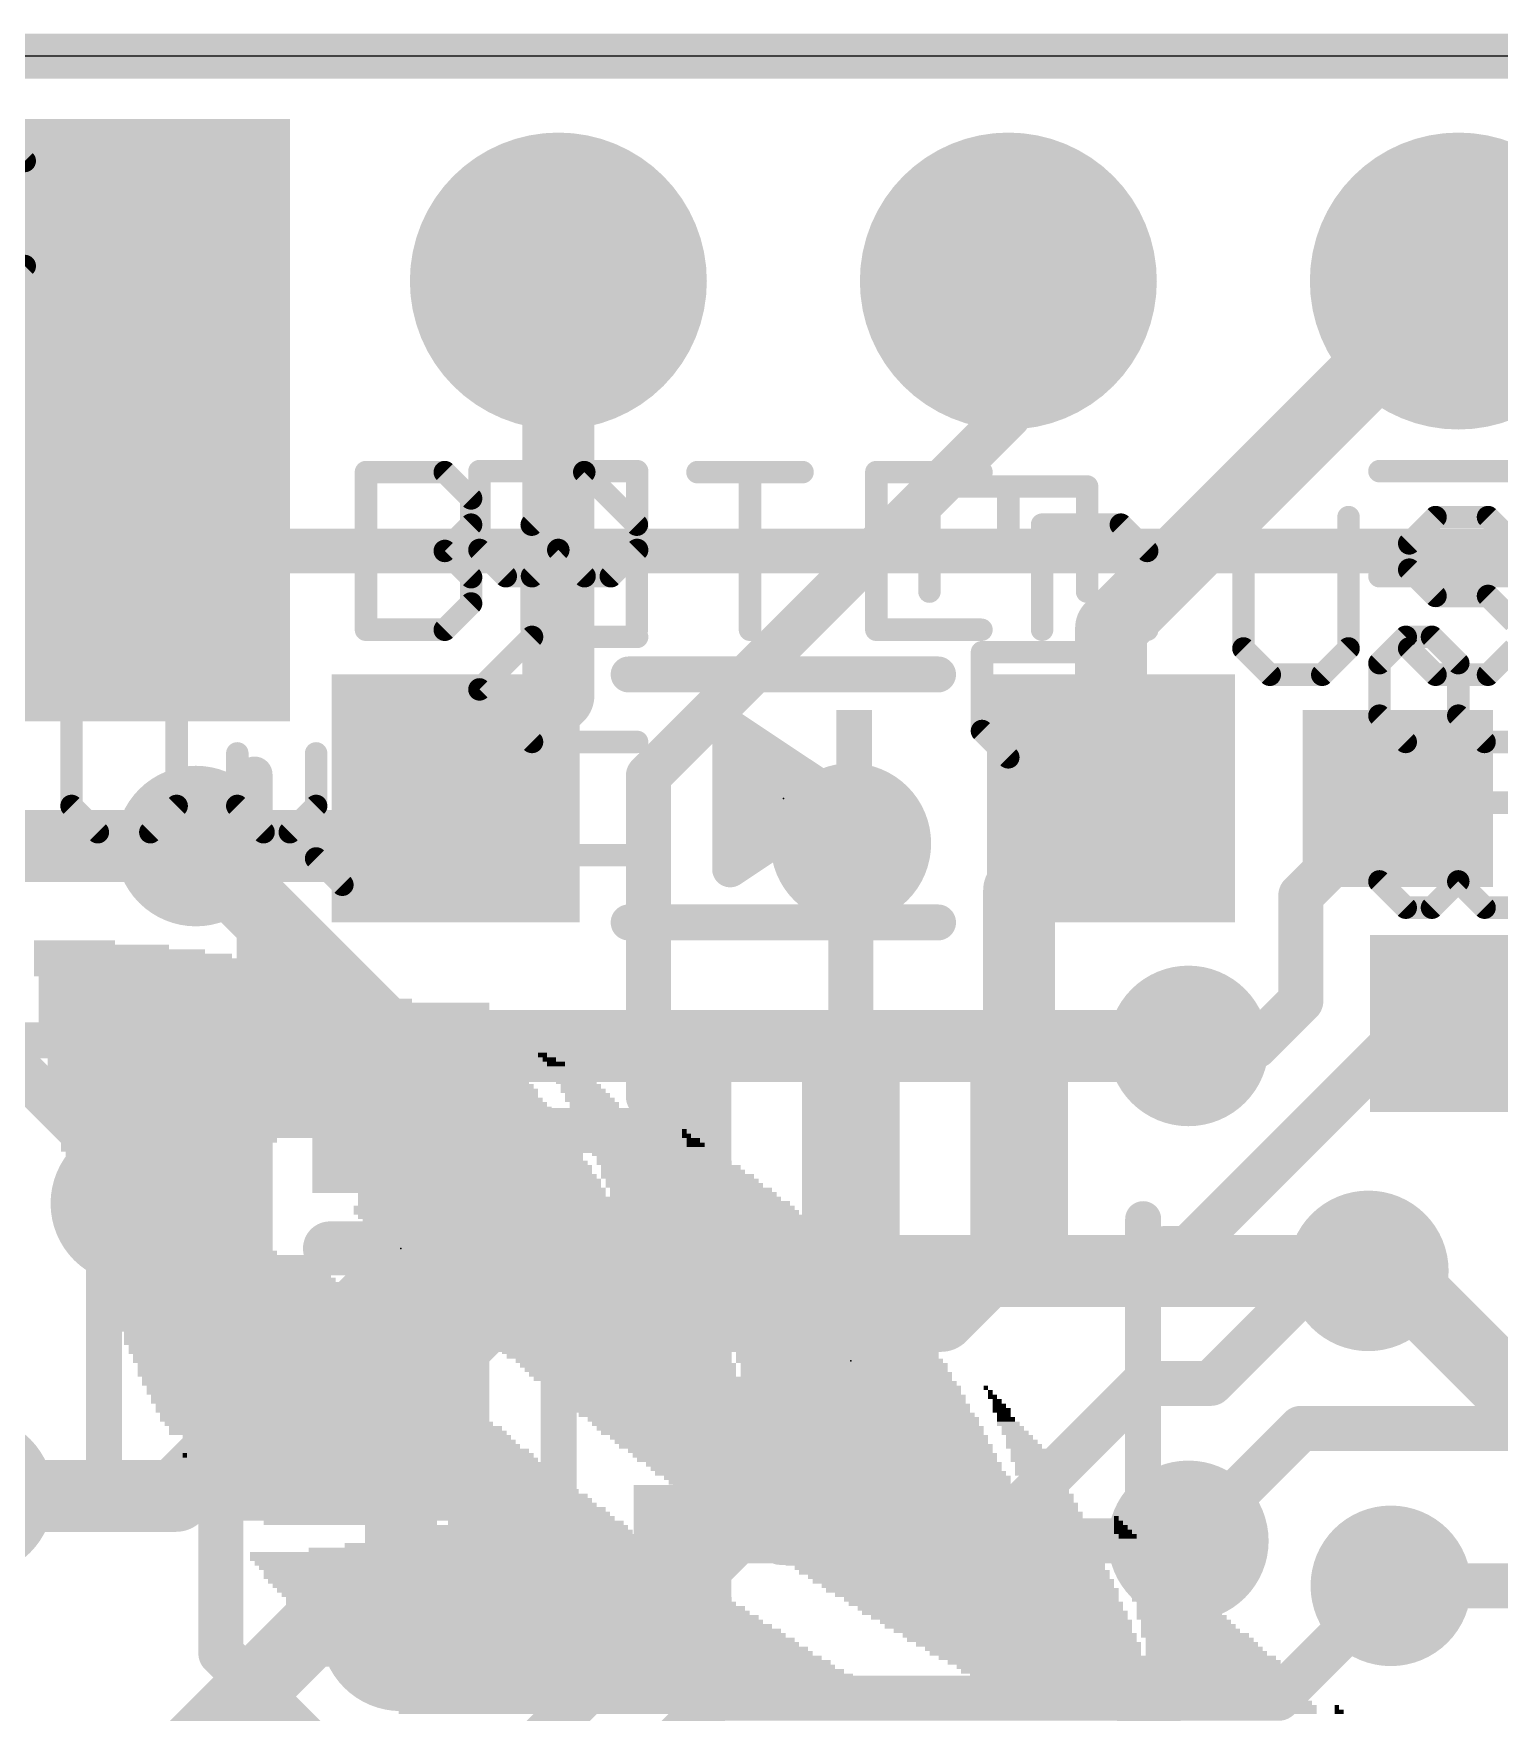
# Model space of a CAD drawing. Extents: x -0.1 to 50.8, y -0.1 to 23.
# Drawn here: x 13.55 to 21.82, y 13.51 to 22.99 of the extents above; entities that cross this region are included whole.
import ezdxf

# ---------------------------------------------------------------- set-up
doc = ezdxf.new("R2010")
doc.units = 0
for name, color, linetype in [('1', 12, 'CONTINUOUS'), ('16', 132, 'CONTINUOUS'), ('17', 110, 'CONTINUOUS'), ('18', 110, 'CONTINUOUS'), ('20', 53, 'CONTINUOUS'), ('21', 40, 'CONTINUOUS'), ('22', 6, 'CONTINUOUS'), ('23', 40, 'CONTINUOUS')]:
    doc.layers.add(name, color=color, linetype=linetype)

# ---------------------------------------------------------------- blocks, each defined once
blk = doc.blocks.new('RECT')
blk.add_solid([(-0.5, -0.5), (0.5, -0.5), (-0.5, 0.5), (0.5, 0.5)])
blk = doc.blocks.new('ROUNDP')
at = {"const_width": 0.5}
blk.add_lwpolyline([(0, -0.25, 1), (0, 0.25, 1), (0, -0.25)], format="xyb", dxfattribs=at)
blk = doc.blocks.new('ROUNDV')
at = {"const_width": 0.5}
blk.add_lwpolyline([(0, -0.25, 1), (0, 0.25, 1), (0, -0.25)], format="xyb", dxfattribs=at)

msp = doc.modelspace()

# ---------------------------------------------------------------- linework, layer by layer
at = {"layer": '1'}
for points, const_width in [([(37.084, 22.86), (0, 22.86)], 0.254), ([(16.51, 21.59), (16.51, 19.249)], 0.4064), ([(19.05, 20.828), (19.05, 21.59)], 0.254), ([(19.63, 19.63), (21.59, 21.59)], 0.4064), ([(17.018, 18.796), (19.05, 20.828)], 0.254), ([(19.63, 18.669), (19.63, 19.63)], 0.4064), ([(16.51, 19.249), (15.93, 18.669)], 0.4064), ([(15.93, 18.669), (15.6612, 18.4002)], 0.4064), ([(17.018, 16.9871), (17.018, 18.796)], 0.254), ([(19.63, 18.669), (19.111, 18.15)], 0.4064), ([(20.701, 18.122), (21.248, 18.669)], 0.254), ([(11.9232, 18.4002), (14.4642, 18.4002)], 0.4064), ([(15.6612, 18.4002), (14.4642, 18.4002)], 0.4064), ([(19.111, 18.15), (19.111, 16.7941)], 0.4064), ([(20.701, 17.526), (20.701, 18.122)], 0.254), ([(18.161, 16.7941), (18.161, 18.034)], 0.254), ([(20.701, 17.526), (20.447, 17.272)], 0.254), ([(21.336, 17.399), (20.066, 16.129)], 0.254), ([(21.629, 17.399), (21.336, 17.399)], 0.254), ([(20.447, 17.272), (20.066, 17.272)], 0.254), ([(15.621, 16.979), (15.8059, 16.7941)], 0.254), ([(17.211, 16.7941), (17.018, 16.9871)], 0.254), ([(19.111, 16.19), (19.111, 16.7941)], 0.4064), ([(15.8059, 16.7941), (17.211, 16.7941)], 0.254), ([(14.605, 15.875), (14.097, 16.383)], 0.254), ([(18.669, 15.748), (19.111, 16.19)], 0.4064), ([(20.066, 16.129), (19.939, 16.129)], 0.254), ([(20.193, 15.367), (20.828, 16.002)], 0.254), ([(20.828, 16.002), (21.082, 16.002)], 0.254), ([(14.605, 13.843), (14.605, 15.875)], 0.254), ([(15.621, 15.279), (16.09, 15.748)], 0.4064), ([(16.09, 15.748), (18.669, 15.748)], 0.4064), ([(15.621, 15.279), (15.621, 13.97)], 0.4064), ([(19.111, 14.666), (19.812, 15.367)], 0.254), ([(19.812, 15.367), (20.193, 15.367)], 0.254), ([(20.066, 14.478), (20.701, 15.113)], 0.254), ([(20.701, 15.113), (21.971, 15.113)], 0.254), ([(19.111, 14.1939), (19.111, 14.666)], 0.254), ([(20.1779, 13.127), (19.111, 14.1939)], 0.254), ([(21.209, 14.224), (22.098, 14.224)], 0.254), ([(15.24, 13.208), (14.605, 13.843)], 0.254)]:
    msp.add_lwpolyline(points, dxfattribs=dict(at, const_width=const_width))
for points, const_width in [([(16.6116, 21.59, 1), (16.4084, 21.59)], 0.2032), ([(19.1135, 21.59, 1), (18.9865, 21.59)], 0.127), ([(21.6618, 21.5182, 1), (21.5182, 21.6618)], 0.2032), ([(19.0949, 20.7831, 1), (19.0051, 20.8729)], 0.127), ([(18.9865, 20.828, 1), (19.1135, 20.828)], 0.127), ([(19.7316, 19.63, 1), (19.5284, 19.63)], 0.2032), ([(19.5582, 19.7018, 1), (19.7018, 19.5582)], 0.2032), ([(16.5818, 19.1772, 1), (16.4382, 19.3208)], 0.2032), ([(16.4084, 19.249, 1), (16.6116, 19.249)], 0.2032), ([(16.0018, 18.5972, 1), (15.8582, 18.7408)], 0.2032), ([(17.0815, 18.796, 1), (16.9545, 18.796)], 0.127), ([(16.9731, 18.8409, 1), (17.0629, 18.7511)], 0.127), ([(19.7018, 18.5972, 1), (19.5582, 18.7408)], 0.2032), ([(15.8582, 18.7408, 1), (16.0018, 18.5972)], 0.2032), ([(19.5284, 18.669, 1), (19.7316, 18.669)], 0.2032), ([(21.2929, 18.6241, 1), (21.2031, 18.7139)], 0.127), ([(14.4642, 18.5018, 1), (14.4642, 18.2986)], 0.2032), ([(14.4642, 18.2986, 1), (14.4642, 18.5018)], 0.2032), ([(15.6612, 18.2986, 1), (15.6612, 18.5018)], 0.2032), ([(15.5894, 18.4721, 1), (15.7331, 18.3284)], 0.2032), ([(19.2126, 18.15, 1), (19.0094, 18.15)], 0.2032), ([(19.0392, 18.2218, 1), (19.1828, 18.0782)], 0.2032), ([(20.7645, 18.122, 1), (20.6375, 18.122)], 0.127), ([(20.6561, 18.1669, 1), (20.7459, 18.0771)], 0.127), ([(18.2245, 18.034, 1), (18.0975, 18.034)], 0.127), ([(20.7459, 17.4811, 1), (20.6561, 17.5709)], 0.127), ([(20.6375, 17.526, 1), (20.7645, 17.526)], 0.127), ([(21.336, 17.4625, 1), (21.336, 17.3355)], 0.127), ([(21.3809, 17.3541, 1), (21.2911, 17.4439)], 0.127), ([(21.629, 17.3355, 1), (21.629, 17.4625)], 0.127), ([(20.066, 17.3355, 1), (20.066, 17.2085)], 0.127), ([(20.4021, 17.3169, 1), (20.4919, 17.2271)], 0.127), ([(20.447, 17.2085, 1), (20.447, 17.3355)], 0.127), ([(15.6659, 17.0239, 1), (15.5761, 16.9341)], 0.127), ([(17.0629, 17.032, 1), (16.9731, 16.9422)], 0.127), ([(16.9545, 16.9871, 1), (17.0815, 16.9871)], 0.127), ([(19.2126, 16.7941, 1), (19.0094, 16.7941)], 0.2032), ([(15.8059, 16.8576, 1), (15.8059, 16.7306)], 0.127), ([(15.761, 16.7492, 1), (15.8508, 16.839)], 0.127), ([(17.1661, 16.7492, 1), (17.2559, 16.839)], 0.127), ([(17.211, 16.7306, 1), (17.211, 16.8576)], 0.127), ([(19.0094, 16.7941, 1), (19.2126, 16.7941)], 0.2032), ([(18.0975, 16.7941, 1), (18.2245, 16.7941)], 0.127), ([(14.1419, 16.4279, 1), (14.0521, 16.3381)], 0.127), ([(19.1828, 16.1182, 1), (19.0392, 16.2618)], 0.2032), ([(19.0094, 16.19, 1), (19.2126, 16.19)], 0.2032), ([(19.939, 16.1925, 1), (19.939, 16.0655)], 0.127), ([(20.0211, 16.1739, 1), (20.1109, 16.0841)], 0.127), ([(20.066, 16.0655, 1), (20.066, 16.1925)], 0.127), ([(20.828, 16.0655, 1), (20.828, 15.9385)], 0.127), ([(20.8729, 15.9571, 1), (20.7831, 16.0469)], 0.127), ([(21.082, 15.9385, 1), (21.082, 16.0655)], 0.127), ([(14.6685, 15.875, 1), (14.5415, 15.875)], 0.127), ([(14.5601, 15.8301, 1), (14.6499, 15.9199)], 0.127), ([(16.09, 15.8496, 1), (16.09, 15.6464)], 0.2032), ([(16.1618, 15.6762, 1), (16.0182, 15.8198)], 0.2032), ([(18.669, 15.6464, 1), (18.669, 15.8496)], 0.2032), ([(18.5972, 15.8198, 1), (18.7408, 15.6762)], 0.2032), ([(15.7226, 15.279, 1), (15.5194, 15.279)], 0.2032), ([(15.5492, 15.3508, 1), (15.6928, 15.2072)], 0.2032), ([(19.812, 15.4305, 1), (19.812, 15.3035)], 0.127), ([(19.8569, 15.3221, 1), (19.7671, 15.4119)], 0.127), ([(20.1481, 15.4119, 1), (20.2379, 15.3221)], 0.127), ([(20.193, 15.3035, 1), (20.193, 15.4305)], 0.127), ([(20.701, 15.1765, 1), (20.701, 15.0495)], 0.127), ([(20.7459, 15.0681, 1), (20.6561, 15.1579)], 0.127), ([(19.1745, 14.666, 1), (19.0475, 14.666)], 0.127), ([(19.0661, 14.7109, 1), (19.1559, 14.6211)], 0.127), ([(20.0211, 14.5229, 1), (20.1109, 14.4331)], 0.127), ([(19.1559, 14.2388, 1), (19.0661, 14.149)], 0.127), ([(21.209, 14.2875, 1), (21.209, 14.1605)], 0.127), ([(19.0475, 14.1939, 1), (19.1745, 14.1939)], 0.127), ([(15.5194, 13.97, 1), (15.7226, 13.97)], 0.2032), ([(14.6499, 13.8879, 1), (14.5601, 13.7981)], 0.127), ([(14.5415, 13.843, 1), (14.6685, 13.843)], 0.127)]:
    msp.add_lwpolyline(points, format="xyb", dxfattribs=dict(at, const_width=const_width))
at = {"layer": '16'}
for points, const_width in [([(0, 22.86), (37.084, 22.86)], 0.254), ([(9.652, 20.066), (22.098, 20.066)], 0.254), ([(15.5924, 17.272), (14.4642, 18.4002)], 0.4064), ([(13.081, 17.526), (14.097, 16.51)], 0.254), ([(20.066, 17.272), (15.5924, 17.272)], 0.4064), ([(14.097, 16.51), (14.097, 16.383)], 0.254), ([(14.351, 14.732), (15.621, 16.002)], 0.4064), ([(15.621, 16.002), (21.082, 16.002)], 0.4064), ([(21.209, 16.002), (21.082, 16.002)], 0.254), ([(21.209, 16.002), (22.479, 14.732)], 0.4064), ([(14.351, 14.732), (13.208, 14.732)], 0.4064), ([(12.573, 9.525), (17.526, 14.478)], 0.254), ([(17.526, 14.478), (20.066, 14.478)], 0.254), ([(20.574, 13.589), (21.209, 14.224)], 0.254), ([(13.843, 12.7), (15.113, 13.97)], 0.4064), ([(15.113, 13.97), (15.621, 13.97)], 0.4064), ([(12.7, 8.89), (17.399, 13.589)], 0.254), ([(17.399, 13.589), (20.574, 13.589)], 0.254)]:
    msp.add_lwpolyline(points, dxfattribs=dict(at, const_width=const_width))
for points, const_width in [([(14.5361, 18.4721, 1), (14.3924, 18.3284)], 0.2032), ([(15.5924, 17.3736, 1), (15.5924, 17.1704)], 0.2032), ([(15.5206, 17.2002, 1), (15.6643, 17.3438)], 0.2032), ([(20.066, 17.1704, 1), (20.066, 17.3736)], 0.2032), ([(14.1605, 16.51, 1), (14.0335, 16.51)], 0.127), ([(14.0521, 16.4651, 1), (14.1419, 16.5549)], 0.127), ([(14.0335, 16.383, 1), (14.1605, 16.383)], 0.127), ([(15.621, 16.1036, 1), (15.621, 15.9004)], 0.2032), ([(15.6928, 15.9302, 1), (15.5492, 16.0738)], 0.2032), ([(21.082, 16.0655, 1), (21.082, 15.9385)], 0.127), ([(21.082, 15.9004, 1), (21.082, 16.1036)], 0.2032), ([(21.2808, 16.0738, 1), (21.1372, 15.9302)], 0.2032), ([(21.209, 15.9385, 1), (21.209, 16.0655)], 0.127), ([(14.2792, 14.8038, 1), (14.4228, 14.6602)], 0.2032), ([(14.351, 14.6304, 1), (14.351, 14.8336)], 0.2032), ([(17.526, 14.5415, 1), (17.526, 14.4145)], 0.127), ([(17.5709, 14.4331, 1), (17.4811, 14.5229)], 0.127), ([(20.066, 14.4145, 1), (20.066, 14.5415)], 0.127), ([(21.2539, 14.1791, 1), (21.1641, 14.2689)], 0.127), ([(15.113, 14.0716, 1), (15.113, 13.8684)], 0.2032), ([(15.1848, 13.8982, 1), (15.0412, 14.0418)], 0.2032), ([(15.621, 13.8684, 1), (15.621, 14.0716)], 0.2032), ([(17.399, 13.6525, 1), (17.399, 13.5255)], 0.127), ([(17.4439, 13.5441, 1), (17.3541, 13.6339)], 0.127), ([(20.5291, 13.6339, 1), (20.6189, 13.5441)], 0.127), ([(20.574, 13.5255, 1), (20.574, 13.6525)], 0.127)]:
    msp.add_lwpolyline(points, format="xyb", dxfattribs=dict(at, const_width=const_width))
at = {"layer": '20'}
msp.add_line((48.26, 22.86), (2.54, 22.86), dxfattribs=at)
at = {"layer": '21'}
for points, const_width in [([(15.4242, 19.6215), (15.4242, 20.5113)], 0.127), ([(15.4242, 20.5113), (15.8691, 20.5113)], 0.127), ([(15.8691, 20.5113), (16.0174, 20.363)], 0.127), ([(16.3597, 20.2147), (16.6563, 20.5113)], 0.127), ([(16.6563, 20.5113), (16.9529, 20.2147)], 0.127), ([(17.2953, 20.5113), (17.8884, 20.5113)], 0.127), ([(17.5918, 19.6215), (17.5918, 20.5113)], 0.127), ([(18.8982, 20.5113), (18.305, 20.5113)], 0.127), ([(18.305, 20.5113), (18.305, 19.6215)], 0.127), ([(16.0174, 20.363), (16.0174, 20.2147)], 0.127), ([(20.3772, 20.2573), (20.3772, 19.5158)], 0.127), ([(20.9704, 19.5158), (20.9704, 20.2573)], 0.127), ([(21.461, 20.2573), (21.3127, 20.109)], 0.127), ([(21.7576, 20.2573), (21.461, 20.2573)], 0.127), ([(21.9059, 20.109), (21.7576, 20.2573)], 0.127), ([(16.0174, 20.2147), (15.8691, 20.0664)], 0.127), ([(16.3597, 19.6215), (16.3597, 20.2147)], 0.127), ([(16.9529, 20.2147), (16.9529, 19.6215)], 0.127), ([(19.2405, 19.6215), (19.2405, 20.2147)], 0.127), ([(19.2405, 20.2147), (19.6854, 20.2147)], 0.127), ([(19.6854, 20.2147), (19.8337, 20.0664)], 0.127), ([(15.4242, 20.0664), (15.8691, 20.0664)], 0.127), ([(15.8691, 20.0664), (16.0174, 19.9181)], 0.127), ([(16.3597, 20.0664), (16.9529, 20.0664)], 0.127), ([(18.305, 20.0664), (18.6016, 20.0664)], 0.127), ([(19.8337, 20.0664), (19.8337, 19.6215)], 0.127), ([(21.3127, 20.109), (21.3127, 19.9607)], 0.127), ([(21.3127, 19.9607), (21.461, 19.8124)], 0.127), ([(16.0174, 19.9181), (16.0174, 19.7698)], 0.127), ([(16.0174, 19.7698), (15.8691, 19.6215)], 0.127), ([(21.461, 19.8124), (21.7576, 19.8124)], 0.127), ([(21.7576, 19.8124), (21.9059, 19.6641)], 0.127), ([(15.8691, 19.6215), (15.4242, 19.6215)], 0.127), ([(18.305, 19.6215), (18.8982, 19.6215)], 0.127), ([(20.3772, 19.5158), (20.5255, 19.3675)], 0.127), ([(20.8221, 19.3675), (20.9704, 19.5158)], 0.127), ([(21.461, 19.3675), (21.3127, 19.5158)], 0.127), ([(21.9059, 19.5158), (21.7576, 19.3675)], 0.127), ([(16.907, 19.369), (18.653, 19.369)], 0.2032), ([(20.5255, 19.3675), (20.8221, 19.3675)], 0.127), ([(21.7576, 19.3675), (21.461, 19.3675)], 0.127), ([(17.48, 18.269), (17.48, 19.069)], 0.2032), ([(17.48, 19.069), (18.08, 18.669)], 0.2032), ([(17.58, 18.469), (17.58, 18.869)], 0.2032), ([(17.58, 18.869), (17.88, 18.669)], 0.2032), ([(14.795, 18.804), (14.795, 14.804)], 0.2032), ([(18.08, 18.669), (17.48, 18.269)], 0.2032), ([(17.58, 18.6944), (17.8419, 18.6944)], 0.2032), ([(17.88, 18.669), (17.58, 18.469)], 0.2032), ([(17.58, 18.4912), (17.6133, 18.4912)], 0.2032), ([(18.653, 17.969), (16.907, 17.969)], 0.2032), ([(13.945, 17.304), (12.545, 17.304)], 0.2032), ([(13.945, 14.804), (13.945, 17.304)], 0.2032), ([(16.511, 14.694), (16.511, 16.294)], 0.2032), ([(19.811, 14.694), (19.811, 16.294)], 0.2032), ([(15.221, 16.129), (16.021, 16.129)], 0.3048), ([(14.795, 14.804), (13.945, 14.804)], 0.2032), ([(18.561, 14.444), (17.761, 14.444)], 0.2032)]:
    msp.add_lwpolyline(points, dxfattribs=dict(at, const_width=const_width))
for points, const_width in [([(15.4242, 20.543, 1), (15.4242, 20.4795)], 0.0635), ([(15.456, 20.5113, 1), (15.3925, 20.5113)], 0.0635), ([(15.8916, 20.5337, 1), (15.8466, 20.4888)], 0.0635), ([(15.8691, 20.4795, 1), (15.8691, 20.543)], 0.0635), ([(16.6788, 20.5337, 1), (16.6339, 20.4888)], 0.0635), ([(16.6788, 20.4888, 1), (16.6339, 20.5337)], 0.0635), ([(17.2953, 20.543, 1), (17.2953, 20.4795)], 0.0635), ([(17.6236, 20.5113, 1), (17.5601, 20.5113)], 0.0635), ([(17.8884, 20.4795, 1), (17.8884, 20.543)], 0.0635), ([(18.3367, 20.5113, 1), (18.2732, 20.5113)], 0.0635), ([(18.305, 20.543, 1), (18.305, 20.4795)], 0.0635), ([(18.8982, 20.4795, 1), (18.8982, 20.543)], 0.0635), ([(16.0491, 20.363, 1), (15.9856, 20.363)], 0.0635), ([(15.9949, 20.3405, 1), (16.0398, 20.3854)], 0.0635), ([(20.409, 20.2573, 1), (20.3455, 20.2573)], 0.0635), ([(21.0021, 20.2573, 1), (20.9386, 20.2573)], 0.0635), ([(21.461, 20.289, 1), (21.461, 20.2255)], 0.0635), ([(21.4835, 20.2348, 1), (21.4386, 20.2797)], 0.0635), ([(21.7801, 20.2797, 1), (21.7352, 20.2348)], 0.0635), ([(21.7576, 20.2255, 1), (21.7576, 20.289)], 0.0635), ([(15.9856, 20.2147, 1), (16.0491, 20.2147)], 0.0635), ([(16.0398, 20.1922, 1), (15.9949, 20.2371)], 0.0635), ([(16.3915, 20.2147, 1), (16.328, 20.2147)], 0.0635), ([(16.3373, 20.2371, 1), (16.3822, 20.1922)], 0.0635), ([(16.9847, 20.2147, 1), (16.9212, 20.2147)], 0.0635), ([(16.9305, 20.1922, 1), (16.9754, 20.2371)], 0.0635), ([(19.2405, 20.2464, 1), (19.2405, 20.1829)], 0.0635), ([(19.2722, 20.2147, 1), (19.2088, 20.2147)], 0.0635), ([(19.7078, 20.2371, 1), (19.6629, 20.1922)], 0.0635), ([(19.6854, 20.1829, 1), (19.6854, 20.2464)], 0.0635), ([(15.4242, 20.0981, 1), (15.4242, 20.0346)], 0.0635), ([(15.8916, 20.0888, 1), (15.8466, 20.0439)], 0.0635), ([(15.8466, 20.0888, 1), (15.8916, 20.0439)], 0.0635), ([(15.8691, 20.0346, 1), (15.8691, 20.0981)], 0.0635), ([(16.3597, 20.0981, 1), (16.3597, 20.0346)], 0.0635), ([(16.9529, 20.0346, 1), (16.9529, 20.0981)], 0.0635), ([(18.305, 20.0981, 1), (18.305, 20.0346)], 0.0635), ([(18.6016, 20.0346, 1), (18.6016, 20.0981)], 0.0635), ([(19.8654, 20.0664, 1), (19.8019, 20.0664)], 0.0635), ([(19.8112, 20.0439, 1), (19.8561, 20.0888)], 0.0635), ([(21.3445, 20.109, 1), (21.281, 20.109)], 0.0635), ([(21.2903, 20.1314, 1), (21.3352, 20.0865)], 0.0635), ([(21.3352, 19.9831, 1), (21.2903, 19.9382)], 0.0635), ([(16.0491, 19.9181, 1), (15.9856, 19.9181)], 0.0635), ([(15.9949, 19.8956, 1), (16.0398, 19.9405)], 0.0635), ([(21.281, 19.9607, 1), (21.3445, 19.9607)], 0.0635), ([(16.0398, 19.7473, 1), (15.9949, 19.7922)], 0.0635), ([(21.461, 19.8441, 1), (21.461, 19.7806)], 0.0635), ([(21.4386, 19.7899, 1), (21.4835, 19.8348)], 0.0635), ([(21.7801, 19.8348, 1), (21.7352, 19.7899)], 0.0635), ([(21.7576, 19.7806, 1), (21.7576, 19.8441)], 0.0635), ([(15.9856, 19.7698, 1), (16.0491, 19.7698)], 0.0635), ([(15.4242, 19.6532, 1), (15.4242, 19.5898)], 0.0635), ([(15.3925, 19.6215, 1), (15.456, 19.6215)], 0.0635), ([(15.8466, 19.644, 1), (15.8916, 19.599)], 0.0635), ([(15.8691, 19.5898, 1), (15.8691, 19.6532)], 0.0635), ([(16.328, 19.6215, 1), (16.3915, 19.6215)], 0.0635), ([(16.9212, 19.6215, 1), (16.9847, 19.6215)], 0.0635), ([(17.5601, 19.6215, 1), (17.6236, 19.6215)], 0.0635), ([(18.2732, 19.6215, 1), (18.3367, 19.6215)], 0.0635), ([(18.305, 19.6532, 1), (18.305, 19.5898)], 0.0635), ([(18.8982, 19.5898, 1), (18.8982, 19.6532)], 0.0635), ([(19.2088, 19.6215, 1), (19.2722, 19.6215)], 0.0635), ([(19.8019, 19.6215, 1), (19.8654, 19.6215)], 0.0635), ([(20.3997, 19.5382, 1), (20.3548, 19.4933)], 0.0635), ([(20.3455, 19.5158, 1), (20.409, 19.5158)], 0.0635), ([(20.9386, 19.5158, 1), (21.0021, 19.5158)], 0.0635), ([(20.9928, 19.4933, 1), (20.9479, 19.5382)], 0.0635), ([(21.3352, 19.5382, 1), (21.2903, 19.4933)], 0.0635), ([(16.907, 19.4198, 1), (16.907, 19.3182)], 0.1016), ([(18.653, 19.3182, 1), (18.653, 19.4198)], 0.1016), ([(20.5255, 19.3992, 1), (20.5255, 19.3358)], 0.0635), ([(20.8221, 19.3358, 1), (20.8221, 19.3992)], 0.0635), ([(21.461, 19.3992, 1), (21.461, 19.3358)], 0.0635), ([(21.7576, 19.3358, 1), (21.7576, 19.3992)], 0.0635), ([(20.5031, 19.345, 1), (20.548, 19.39)], 0.0635), ([(20.7996, 19.39, 1), (20.8446, 19.345)], 0.0635), ([(21.4386, 19.345, 1), (21.4835, 19.39)], 0.0635), ([(21.7352, 19.39, 1), (21.7801, 19.345)], 0.0635), ([(17.5308, 19.069, 1), (17.4292, 19.069)], 0.1016), ([(17.5082, 19.1113, 1), (17.4518, 19.0267)], 0.1016), ([(17.6308, 18.869, 1), (17.5292, 18.869)], 0.1016), ([(17.6082, 18.9113, 1), (17.5518, 18.8267)], 0.1016), ([(14.8458, 18.804, 1), (14.7442, 18.804)], 0.1016), ([(17.58, 18.7452, 1), (17.58, 18.6436)], 0.1016), ([(17.8419, 18.6436, 1), (17.8419, 18.7452)], 0.1016), ([(17.9082, 18.6267, 1), (17.8518, 18.7113)], 0.1016), ([(18.1082, 18.6267, 1), (18.0518, 18.7113)], 0.1016), ([(17.8518, 18.6267, 1), (17.9082, 18.7113)], 0.1016), ([(18.0518, 18.6267, 1), (18.1082, 18.7113)], 0.1016), ([(17.58, 18.542, 1), (17.58, 18.4404)], 0.1016), ([(17.6133, 18.4404, 1), (17.6133, 18.542)], 0.1016), ([(17.5518, 18.5113, 1), (17.6082, 18.4267)], 0.1016), ([(17.5292, 18.469, 1), (17.6308, 18.469)], 0.1016), ([(17.4518, 18.3113, 1), (17.5082, 18.2267)], 0.1016), ([(17.4292, 18.269, 1), (17.5308, 18.269)], 0.1016), ([(16.907, 18.0198, 1), (16.907, 17.9182)], 0.1016), ([(18.653, 17.9182, 1), (18.653, 18.0198)], 0.1016), ([(13.9958, 17.304, 1), (13.8942, 17.304)], 0.1016), ([(13.945, 17.2532, 1), (13.945, 17.3548)], 0.1016), ([(16.5618, 16.294, 1), (16.4602, 16.294)], 0.1016), ([(19.8618, 16.294, 1), (19.7602, 16.294)], 0.1016), ([(15.221, 16.2052, 1), (15.221, 16.0528)], 0.1524), ([(16.021, 16.0528, 1), (16.021, 16.2052)], 0.1524), ([(13.945, 14.8548, 1), (13.945, 14.7532)], 0.1016), ([(14.795, 14.7532, 1), (14.795, 14.8548)], 0.1016), ([(13.8942, 14.804, 1), (13.9958, 14.804)], 0.1016), ([(14.7442, 14.804, 1), (14.8458, 14.804)], 0.1016), ([(16.4602, 14.694, 1), (16.5618, 14.694)], 0.1016), ([(19.7602, 14.694, 1), (19.8618, 14.694)], 0.1016), ([(17.761, 14.4948, 1), (17.761, 14.3932)], 0.1016), ([(18.561, 14.3932, 1), (18.561, 14.4948)], 0.1016)]:
    msp.add_lwpolyline(points, format="xyb", dxfattribs=dict(at, const_width=const_width))
at = {"layer": '22', "const_width": 0.127}
for points in [[(13.4978, 22.268), (13.3495, 22.4163)], [(13.3495, 21.5265), (13.4978, 21.6748)], [(13.6614, 21.0406), (13.6614, 20.8923)], [(14.7452, 20.8923), (14.7452, 20.0025)], [(13.8097, 20.5957), (13.6614, 20.5957)], [(13.6614, 20.5957), (13.6614, 20.0025)], [(16.9545, 20.5168), (16.0647, 20.5168)], [(16.0647, 20.5168), (16.0647, 20.0719)], [(16.5096, 20.5168), (16.5096, 20.0719)], [(16.9545, 20.0719), (16.9545, 20.5168)], [(21.1447, 20.5168), (21.8862, 20.5168)], [(18.6047, 19.8368), (18.6047, 20.43)], [(18.6047, 20.43), (19.4945, 20.43)], [(19.0496, 20.43), (19.0496, 20.1334)], [(19.4945, 20.43), (19.4945, 19.8368)], [(16.0647, 20.0719), (16.213, 19.9236)], [(16.3613, 19.9236), (16.5096, 20.0719)], [(16.5096, 20.0719), (16.6579, 19.9236)], [(16.8062, 19.9236), (16.9545, 20.0719)], [(13.8097, 20.0025), (13.5131, 20.0025)], [(14.7452, 20.0025), (14.152, 20.0025)], [(16.213, 19.9236), (16.3613, 19.9236)], [(16.6579, 19.9236), (16.8062, 19.9236)], [(21.8862, 19.9236), (21.1447, 19.9236)], [(16.3613, 19.5813), (16.0647, 19.2847)], [(16.9545, 19.5813), (16.3613, 19.5813)], [(16.5096, 19.5813), (16.5096, 18.9881)], [(21.1447, 19.433), (21.293, 19.5813)], [(21.293, 19.5813), (21.4413, 19.5813)], [(21.4413, 19.5813), (21.5896, 19.433)], [(19.4945, 19.4945), (18.9013, 19.4945)], [(18.9013, 19.4945), (18.9013, 19.0496)], [(13.7622, 18.6268), (13.7622, 19.3683)], [(14.3554, 19.3683), (14.3554, 18.6268)], [(21.1447, 19.1364), (21.1447, 19.433)], [(21.5896, 19.433), (21.5896, 19.1364)], [(16.0647, 19.2847), (16.3613, 18.9881)], [(21.293, 18.9881), (21.1447, 19.1364)], [(21.5896, 19.1364), (21.7379, 18.9881)], [(16.3613, 18.9881), (16.9545, 18.9881)], [(18.9013, 19.0496), (19.0496, 18.9013)], [(21.7379, 18.9881), (21.8862, 18.9881)], [(14.6977, 18.6268), (14.6977, 18.9234)], [(15.1426, 18.9234), (15.1426, 18.6268)], [(19.0496, 18.9013), (19.4945, 18.9013)], [(13.9105, 18.4785), (13.7622, 18.6268)], [(14.3554, 18.6268), (14.2071, 18.4785)], [(14.846, 18.4785), (14.6977, 18.6268)], [(15.1426, 18.6268), (14.9943, 18.4785)], [(15.1426, 18.6268), (15.1426, 18.3302)], [(16.0647, 18.6457), (16.0647, 18.0526)], [(22.0345, 18.6457), (21.1447, 18.6457)], [(21.1447, 18.6457), (21.1447, 18.2009)], [(21.5896, 18.6457), (21.5896, 18.2009)], [(14.2071, 18.4785), (13.9105, 18.4785)], [(14.9943, 18.4785), (14.846, 18.4785)], [(15.1426, 18.3302), (15.2909, 18.1819)], [(16.9545, 18.3492), (16.0647, 18.3492)], [(21.1447, 18.2009), (21.293, 18.0526)], [(21.4413, 18.0526), (21.5896, 18.2009)], [(21.5896, 18.2009), (21.7379, 18.0526)], [(21.293, 18.0526), (21.4413, 18.0526)], [(21.7379, 18.0526), (21.8862, 18.0526)]]:
    msp.add_lwpolyline(points, dxfattribs=at)
at = {"layer": '22', "const_width": 0.0635}
for points in [[(13.4754, 22.2455, 1), (13.5203, 22.2904)], [(13.5203, 21.6523, 1), (13.4754, 21.6972)], [(13.6931, 21.0406, 1), (13.6296, 21.0406)], [(14.7769, 20.8923, 1), (14.7134, 20.8923)], [(13.6296, 20.8923, 1), (13.6931, 20.8923)], [(13.6931, 20.5957, 1), (13.6296, 20.5957)], [(13.6614, 20.6274, 1), (13.6614, 20.5639)], [(13.8097, 20.5639, 1), (13.8097, 20.6274)], [(16.0647, 20.5485, 1), (16.0647, 20.485)], [(16.0965, 20.5168, 1), (16.033, 20.5168)], [(16.5414, 20.5168, 1), (16.4779, 20.5168)], [(16.9862, 20.5168, 1), (16.9228, 20.5168)], [(16.9545, 20.485, 1), (16.9545, 20.5485)], [(21.1447, 20.5485, 1), (21.1447, 20.485)], [(18.6047, 20.4618, 1), (18.6047, 20.3983)], [(18.6365, 20.43, 1), (18.573, 20.43)], [(19.0814, 20.43, 1), (19.0179, 20.43)], [(19.5263, 20.43, 1), (19.4628, 20.43)], [(19.4945, 20.3983, 1), (19.4945, 20.4618)], [(16.0872, 20.0944, 1), (16.0423, 20.0494)], [(16.033, 20.0719, 1), (16.0965, 20.0719)], [(16.5321, 20.0944, 1), (16.4872, 20.0494)], [(16.4779, 20.0719, 1), (16.5414, 20.0719)], [(16.5321, 20.0494, 1), (16.4872, 20.0944)], [(16.9228, 20.0719, 1), (16.9862, 20.0719)], [(16.977, 20.0494, 1), (16.932, 20.0944)], [(19.0179, 20.1334, 1), (19.0814, 20.1334)], [(13.6296, 20.0025, 1), (13.6931, 20.0025)], [(13.8097, 19.9708, 1), (13.8097, 20.0343)], [(14.152, 20.0343, 1), (14.152, 19.9708)], [(14.7134, 20.0025, 1), (14.7769, 20.0025)], [(14.7452, 19.9708, 1), (14.7452, 20.0343)], [(16.213, 19.9554, 1), (16.213, 19.8919)], [(16.1906, 19.9012, 1), (16.2355, 19.9461)], [(16.3389, 19.9461, 1), (16.3838, 19.9012)], [(16.3613, 19.8919, 1), (16.3613, 19.9554)], [(16.6579, 19.9554, 1), (16.6579, 19.8919)], [(16.6355, 19.9012, 1), (16.6804, 19.9461)], [(16.7838, 19.9461, 1), (16.8287, 19.9012)], [(16.8062, 19.8919, 1), (16.8062, 19.9554)], [(21.1447, 19.9554, 1), (21.1447, 19.8919)], [(18.573, 19.8368, 1), (18.6365, 19.8368)], [(19.4628, 19.8368, 1), (19.5263, 19.8368)], [(16.3613, 19.613, 1), (16.3613, 19.5495)], [(16.3838, 19.5588, 1), (16.3389, 19.6037)], [(16.5414, 19.5813, 1), (16.4779, 19.5813)], [(16.9545, 19.5495, 1), (16.9545, 19.613)], [(21.293, 19.613, 1), (21.293, 19.5495)], [(21.3155, 19.5588, 1), (21.2706, 19.6037)], [(21.4638, 19.6037, 1), (21.4189, 19.5588)], [(21.4413, 19.5495, 1), (21.4413, 19.613)], [(18.9013, 19.5263, 1), (18.9013, 19.4628)], [(18.9331, 19.4945, 1), (18.8696, 19.4945)], [(19.4945, 19.4628, 1), (19.4945, 19.5263)], [(13.794, 19.3683, 1), (13.7305, 19.3683)], [(14.3871, 19.3683, 1), (14.3236, 19.3683)], [(21.1765, 19.433, 1), (21.113, 19.433)], [(21.1223, 19.4554, 1), (21.1672, 19.4105)], [(21.6214, 19.433, 1), (21.5579, 19.433)], [(21.5672, 19.4105, 1), (21.6121, 19.4554)], [(16.0872, 19.3071, 1), (16.0423, 19.2622)], [(16.0423, 19.3071, 1), (16.0872, 19.2622)], [(21.1672, 19.1588, 1), (21.1223, 19.1139)], [(21.113, 19.1364, 1), (21.1765, 19.1364)], [(21.5579, 19.1364, 1), (21.6214, 19.1364)], [(21.6121, 19.1588, 1), (21.5672, 19.1139)], [(16.3613, 19.0198, 1), (16.3613, 18.9563)], [(16.9545, 18.9563, 1), (16.9545, 19.0198)], [(18.8696, 19.0496, 1), (18.9331, 19.0496)], [(18.9238, 19.0721, 1), (18.8789, 19.0272)], [(21.7379, 19.0198, 1), (21.7379, 18.9563)], [(14.7295, 18.9234, 1), (14.666, 18.9234)], [(15.1744, 18.9234, 1), (15.1109, 18.9234)], [(16.3389, 18.9656, 1), (16.3838, 19.0105)], [(16.4779, 18.9881, 1), (16.5414, 18.9881)], [(19.0496, 18.9331, 1), (19.0496, 18.8696)], [(19.0272, 18.8789, 1), (19.0721, 18.9238)], [(19.4945, 18.8696, 1), (19.4945, 18.9331)], [(21.2706, 18.9656, 1), (21.3155, 19.0105)], [(21.7155, 18.9656, 1), (21.7604, 19.0105)], [(13.7847, 18.6492, 1), (13.7398, 18.6043)], [(14.3778, 18.6043, 1), (14.3329, 18.6492)], [(14.7202, 18.6492, 1), (14.6753, 18.6043)], [(15.1744, 18.6268, 1), (15.1109, 18.6268)], [(15.1651, 18.6043, 1), (15.1202, 18.6492)], [(16.0965, 18.6457, 1), (16.033, 18.6457)], [(21.1447, 18.6775, 1), (21.1447, 18.614)], [(21.1765, 18.6457, 1), (21.113, 18.6457)], [(21.6214, 18.6457, 1), (21.5579, 18.6457)], [(13.7305, 18.6268, 1), (13.794, 18.6268)], [(14.3236, 18.6268, 1), (14.3871, 18.6268)], [(14.666, 18.6268, 1), (14.7295, 18.6268)], [(15.1109, 18.6268, 1), (15.1744, 18.6268)], [(13.9105, 18.5102, 1), (13.9105, 18.4468)], [(13.888, 18.456, 1), (13.933, 18.501)], [(14.1846, 18.501, 1), (14.2295, 18.456)], [(14.2071, 18.4468, 1), (14.2071, 18.5102)], [(14.846, 18.5102, 1), (14.846, 18.4468)], [(14.8236, 18.456, 1), (14.8685, 18.501)], [(14.9719, 18.501, 1), (15.0168, 18.456)], [(14.9943, 18.4468, 1), (14.9943, 18.5102)], [(15.1651, 18.3527, 1), (15.1202, 18.3078)], [(16.0647, 18.3809, 1), (16.0647, 18.3174)], [(16.9545, 18.3174, 1), (16.9545, 18.3809)], [(15.1109, 18.3302, 1), (15.1744, 18.3302)], [(15.2684, 18.1595, 1), (15.3133, 18.2044)], [(21.1672, 18.2233, 1), (21.1223, 18.1784)], [(21.113, 18.2009, 1), (21.1765, 18.2009)], [(21.5579, 18.2009, 1), (21.6214, 18.2009)], [(21.6121, 18.2233, 1), (21.5672, 18.1784)], [(21.6121, 18.1784, 1), (21.5672, 18.2233)], [(21.293, 18.0843, 1), (21.293, 18.0208)], [(21.2706, 18.0301, 1), (21.3155, 18.075)], [(21.4189, 18.075, 1), (21.4638, 18.0301)], [(21.4413, 18.0208, 1), (21.4413, 18.0843)], [(21.7379, 18.0843, 1), (21.7379, 18.0208)], [(21.7155, 18.0301, 1), (21.7604, 18.075)], [(16.033, 18.0526, 1), (16.0965, 18.0526)]]:
    msp.add_lwpolyline(points, format="xyb", dxfattribs=at)
at = {"layer": '23'}
for p in [(17.78, 18.669), (15.621, 16.129), (18.161, 15.494)]:
    msp.add_point(p, dxfattribs=at)

# ---------------------------------------------------------------- block references
at = {"layer": '1'}
for p, xscale, yscale, rotation in [((14.195, 20.804), 3.4, 1.6, 90), ((15.93, 18.669), 1.4, 1.4, 270), ((19.63, 18.669), 1.4, 1.4, 270), ((17.211, 16.7941), 0.55, 1.2, 180), ((18.161, 16.7941), 0.55, 1.2, 180), ((19.111, 16.7941), 0.55, 1.2, 180), ((17.211, 14.1939), 0.55, 1.2, 180), ((19.111, 14.1939), 0.55, 1.2, 180)]:
    msp.add_blockref('RECT', p, dxfattribs=dict(at, xscale=xscale, yscale=yscale, rotation=rotation))
at = {"layer": '1', "xscale": 1.075}
msp.add_blockref('RECT', (21.248, 18.669), dxfattribs=at)
for p, rotation in [((21.629, 17.399), 180), ((15.621, 16.979), 90), ((15.621, 15.279), 90)]:
    msp.add_blockref('RECT', p, dxfattribs=dict(at, rotation=rotation))
at = {"layer": '17', "xscale": 1.6764, "yscale": 1.6764, "rotation": 90}
for p in [(16.51, 21.59), (16.51, 21.59), (19.05, 21.59), (19.05, 21.59), (21.59, 21.59), (21.59, 21.59)]:
    msp.add_blockref('ROUNDP', p, dxfattribs=at)
at = {"layer": '18', "xscale": 0.9064, "yscale": 0.9064}
for p in [(18.161, 18.415), (18.161, 18.415), (14.4642, 18.4002), (14.4642, 18.4002), (20.066, 17.272), (20.066, 17.272), (14.097, 16.383), (14.097, 16.383), (21.082, 16.002), (21.082, 16.002), (13.208, 14.732), (13.208, 14.732), (20.066, 14.478), (20.066, 14.478), (21.209, 14.224), (21.209, 14.224), (15.621, 13.97), (15.621, 13.97)]:
    msp.add_blockref('ROUNDV', p, dxfattribs=at)
at = {"layer": '21', "xscale": 0.2, "rotation": 180}
msp.add_blockref('RECT', (18.18, 18.669), dxfattribs=at)
at = {"layer": '22', "yscale": 0.0254, "rotation": 180}
for p, xscale in [((13.7795, 17.8562), 0.4572), ((13.9319, 17.8308), 0.762), ((14.0335, 17.8054), 0.9652), ((14.1097, 17.78), 1.1176), ((14.1732, 17.7546), 1.2446), ((14.2367, 17.7292), 1.3716), ((14.3002, 17.7038), 1.4986), ((14.351, 17.6784), 1.6002), ((14.4145, 17.653), 1.6764), ((14.4653, 17.6276), 1.778), ((14.5034, 17.6022), 1.8542), ((14.5415, 17.5768), 1.9304), ((14.5796, 17.5514), 2.0066), ((14.6304, 17.526), 2.1082), ((14.6558, 17.5006), 2.159), ((14.6939, 17.4752), 2.2352), ((14.732, 17.4498), 2.3114), ((14.7701, 17.4244), 2.3876), ((14.7955, 17.399), 2.4384), ((14.8336, 17.3736), 2.4638), ((14.8463, 17.3482), 2.4892), ((14.859, 17.3228), 2.5146), ((14.8717, 17.2974), 2.54), ((14.8844, 17.272), 2.5654), ((14.8971, 17.2466), 2.5908), ((14.9098, 17.2212), 2.6162), ((14.9352, 17.1958), 2.6162), ((14.9479, 17.1704), 2.6416), ((14.9479, 17.145), 2.6416), ((16.4211, 17.2212), 0.0508), ((16.4592, 17.1958), 0.0762), ((16.4973, 17.1704), 0.1016), ((16.5227, 17.145), 0.1524), ((14.9606, 17.1196), 2.667), ((14.9733, 17.0942), 2.6924), ((14.986, 17.0688), 2.7178), ((16.5608, 17.1196), 0.1778), ((16.5862, 17.0942), 0.2286), ((16.6116, 17.0688), 0.2286), ((14.9987, 17.0434), 2.7432), ((15.0241, 17.018), 2.7432), ((15.0241, 16.9926), 2.7432), ((15.0368, 16.9672), 2.7686), ((16.637, 17.0434), 0.2286), ((16.6497, 17.018), 0.254), ((16.6751, 16.9926), 0.254), ((16.6878, 16.9672), 0.2794), ((15.0495, 16.9418), 2.794), ((15.0622, 16.9164), 2.8194), ((15.0749, 16.891), 2.794), ((15.0876, 16.8656), 2.8194), ((16.7132, 16.9418), 0.2794), ((16.7132, 16.9164), 0.2794), ((16.7386, 16.891), 0.2794), ((16.7513, 16.8656), 0.3048), ((15.1003, 16.8402), 2.8448), ((15.113, 16.8148), 2.8702), ((15.113, 16.7894), 2.8702), ((15.1384, 16.764), 2.8702), ((16.7767, 16.8402), 0.3048), ((16.7767, 16.8148), 0.3048), ((16.8021, 16.7894), 0.3048), ((16.8148, 16.764), 0.3302), ((17.2212, 16.7894), 0.0254), ((17.2339, 16.764), 0.0508), ((14.3129, 16.7386), 1.2192), ((14.2875, 16.7132), 1.1684), ((14.2748, 16.6878), 1.143), ((15.875, 16.7386), 1.4478), ((15.9004, 16.7132), 1.397), ((15.9258, 16.6878), 1.397), ((16.8275, 16.7386), 0.3048), ((16.8402, 16.7132), 0.3302), ((16.8656, 16.6878), 0.3302), ((17.272, 16.7386), 0.0762), ((17.2847, 16.7132), 0.1016), ((17.3101, 16.6878), 0.1524), ((14.2621, 16.6624), 1.0668), ((14.2494, 16.637), 1.0414), ((14.2494, 16.6116), 1.0414), ((14.2367, 16.5862), 1.016), ((15.9639, 16.6624), 1.3716), ((15.9639, 16.637), 1.3716), ((15.9893, 16.6116), 1.3716), ((16.0147, 16.5862), 1.3716), ((16.8656, 16.6624), 0.3302), ((16.891, 16.637), 0.3302), ((16.891, 16.6116), 0.3302), ((16.9164, 16.5862), 0.3302), ((17.3355, 16.6624), 0.1524), ((17.3609, 16.637), 0.2032), ((17.3863, 16.6116), 0.2032), ((17.4117, 16.5862), 0.254), ((14.2494, 16.5608), 0.9906), ((14.2367, 16.5354), 0.9652), ((14.2367, 16.51), 0.9652), ((14.2367, 16.4846), 0.9652), ((16.0147, 16.5608), 1.3716), ((16.0401, 16.5354), 1.3716), ((16.0528, 16.51), 1.397), ((16.0528, 16.4846), 1.397), ((16.9291, 16.5608), 0.3556), ((16.9291, 16.5354), 0.3556), ((16.9545, 16.51), 0.3556), ((16.9545, 16.4846), 0.3556), ((17.4244, 16.5608), 0.2794), ((17.4625, 16.5354), 0.3048), ((17.4752, 16.51), 0.3302), ((17.4879, 16.4846), 0.3556), ((14.2367, 16.4592), 0.9144), ((14.2367, 16.4338), 0.9144), ((14.2367, 16.4084), 0.9144), ((16.0782, 16.4592), 1.397), ((16.0782, 16.4338), 1.397), ((16.2814, 16.4084), 1.8034), ((16.9799, 16.4592), 0.3556), ((16.9799, 16.4338), 0.3556), ((17.526, 16.4592), 0.381), ((17.5387, 16.4338), 0.4064), ((17.5641, 16.4084), 0.4064), ((14.2367, 16.383), 0.9144), ((14.2621, 16.3576), 0.9144), ((14.2621, 16.3322), 0.9144), ((14.2621, 16.3068), 0.9144), ((16.2814, 16.3576), 1.8542), ((16.2814, 16.3322), 1.8542), ((16.2814, 16.383), 1.8034), ((16.3068, 16.3068), 1.8542), ((17.5895, 16.383), 0.4572), ((17.6022, 16.3576), 0.4826), ((17.6149, 16.3322), 0.508), ((17.653, 16.3068), 0.5334), ((14.2875, 16.2814), 0.9144), ((14.2875, 16.256), 0.9144), ((14.3002, 16.2306), 0.9398), ((14.3129, 16.2052), 0.9144), ((16.3195, 16.2814), 1.8288), ((16.3449, 16.256), 1.8288), ((16.3576, 16.2306), 1.8034), ((16.383, 16.2052), 1.8034), ((17.6657, 16.2814), 0.5588), ((17.6784, 16.256), 0.5842), ((17.7038, 16.2306), 0.5842), ((17.7165, 16.2052), 0.6096), ((14.3256, 16.1798), 0.9398), ((14.351, 16.1544), 0.9906), ((14.3637, 16.129), 1.016), ((14.4018, 16.1036), 1.0414), ((16.3957, 16.1798), 1.778), ((16.4084, 16.1544), 1.7526), ((16.4338, 16.129), 1.7526), ((16.4465, 16.1036), 1.7272), ((17.7419, 16.1798), 0.6604), ((17.7546, 16.1544), 0.6858), ((17.78, 16.129), 0.6858), ((17.7927, 16.1036), 0.7112), ((14.5034, 16.0782), 1.2446), ((14.5161, 16.0528), 1.27), ((14.5415, 16.0274), 1.27), ((16.4592, 16.0782), 1.7018), ((16.4846, 16.0528), 1.7018), ((16.4973, 16.0274), 1.6764), ((17.8054, 16.0782), 0.7366), ((17.8308, 16.0528), 0.7874), ((17.8562, 16.0274), 0.7874), ((14.5542, 16.002), 1.2954), ((14.5796, 15.9766), 1.2954), ((14.5923, 15.9512), 1.3208), ((14.605, 15.9258), 1.3462), ((16.5227, 16.002), 1.6764), ((16.5354, 15.9766), 1.651), ((16.5481, 15.9512), 1.6256), ((16.5735, 15.9258), 1.6256), ((17.8689, 16.002), 0.8128), ((17.8816, 15.9766), 0.8382), ((17.8943, 15.9512), 0.8636), ((17.907, 15.9258), 0.889), ((14.6304, 15.9004), 1.3462), ((14.6431, 15.875), 1.3716), ((14.6558, 15.8496), 1.397), ((14.6812, 15.8242), 1.397), ((16.5862, 15.9004), 1.6002), ((16.6116, 15.875), 1.5494), ((16.637, 15.8496), 1.5494), ((16.6497, 15.8242), 1.524), ((17.9324, 15.9004), 0.889), ((17.9451, 15.875), 0.9144), ((17.9578, 15.8496), 0.9398), ((17.9705, 15.8242), 0.9652), ((14.6939, 15.7988), 1.4224), ((14.7066, 15.7734), 1.4478), ((14.732, 15.748), 1.4478), ((14.7447, 15.7226), 1.4732), ((16.6624, 15.7988), 1.4986), ((16.6878, 15.7734), 1.4986), ((16.7005, 15.748), 1.4732), ((16.7132, 15.7226), 1.4478), ((17.9832, 15.7988), 0.9906), ((17.9959, 15.7734), 1.016), ((18.0086, 15.748), 1.0414), ((18.0213, 15.7226), 1.016), ((14.7701, 15.6972), 1.4732), ((14.7828, 15.6718), 1.4986), ((14.8082, 15.6464), 1.4986), ((16.7259, 15.6972), 1.4224), ((16.7513, 15.6718), 1.4224), ((16.7767, 15.6464), 1.3716), ((18.034, 15.6972), 1.0414), ((18.0467, 15.6718), 1.0668), ((18.0467, 15.6464), 1.0668), ((14.8209, 15.621), 1.524), ((14.8463, 15.5956), 1.5748), ((14.8717, 15.5702), 1.5748), ((14.8844, 15.5448), 1.6002), ((16.7894, 15.621), 1.3462), ((16.8021, 15.5956), 1.3208), ((16.8275, 15.5702), 1.3208), ((16.8402, 15.5448), 1.2954), ((18.0594, 15.621), 1.0922), ((18.0594, 15.5956), 1.0922), ((18.0721, 15.5702), 1.1176), ((18.0848, 15.5448), 1.143), ((14.9098, 15.5194), 1.6002), ((14.9225, 15.494), 1.6256), ((14.9479, 15.4686), 1.6256), ((14.9606, 15.4432), 1.651), ((16.8529, 15.5194), 1.27), ((16.8783, 15.494), 1.2192), ((16.9037, 15.4686), 1.2192), ((16.9164, 15.4432), 1.1938), ((18.0848, 15.5194), 1.143), ((18.0975, 15.494), 1.1684), ((18.1229, 15.4686), 1.1684), ((18.1229, 15.4432), 1.1684), ((14.9733, 15.4178), 1.6764), ((15.0114, 15.3924), 1.7018), ((15.0241, 15.367), 1.7272), ((15.0495, 15.3416), 1.7272), ((16.9291, 15.4178), 1.1684), ((17.5514, 15.3924), 2.3622), ((17.5895, 15.367), 2.3368), ((17.6149, 15.3416), 2.3368), ((18.1356, 15.4178), 1.1938), ((18.923, 15.3416), 0.0254), ((15.0622, 15.3162), 1.7526), ((15.0876, 15.2908), 1.7526), ((15.1003, 15.2654), 1.778), ((17.6276, 15.3162), 2.3114), ((17.653, 15.2908), 2.3114), ((17.6784, 15.2654), 2.2606), ((18.9484, 15.3162), 0.0254), ((18.9611, 15.2908), 0.0508), ((18.9865, 15.2654), 0.0508), ((15.1384, 15.24), 1.8034), ((15.1511, 15.2146), 1.8288), ((15.1765, 15.1892), 1.8288), ((15.1892, 15.1638), 1.8542), ((17.7038, 15.24), 2.2606), ((17.7165, 15.2146), 2.2352), ((17.7419, 15.1892), 2.2352), ((17.78, 15.1638), 2.2098), ((18.9992, 15.24), 0.0762), ((19.0119, 15.2146), 0.1016), ((19.0246, 15.1892), 0.0762), ((19.0373, 15.1638), 0.1016), ((15.2146, 15.1384), 1.8542), ((15.2527, 15.113), 1.8796), ((15.2654, 15.0876), 1.905), ((15.3162, 15.0622), 1.8542), ((17.7927, 15.1384), 2.1844), ((17.8181, 15.113), 2.1844), ((17.8308, 15.0876), 2.159), ((17.8689, 15.0622), 2.1336), ((19.05, 15.1384), 0.127), ((19.0754, 15.113), 0.127), ((19.0881, 15.0876), 0.1524), ((19.1135, 15.0622), 0.1524), ((15.3797, 15.0368), 1.778), ((15.4432, 15.0114), 1.7018), ((15.5321, 14.986), 1.6256), ((17.8816, 15.0368), 2.1082), ((17.907, 15.0114), 2.1082), ((17.9324, 14.986), 2.0574), ((19.1262, 15.0368), 0.1778), ((19.1389, 15.0114), 0.2032), ((19.1643, 14.986), 0.2032), ((14.4018, 14.9606), 0.0254), ((15.3924, 14.9352), 2.0066), ((15.4178, 14.9098), 2.0066), ((15.4559, 14.8844), 2.032), ((15.6337, 14.9606), 1.4732), ((17.9578, 14.9606), 2.0574), ((17.9705, 14.9352), 2.032), ((18.0086, 14.9098), 2.0066), ((18.0213, 14.8844), 1.9812), ((19.177, 14.9606), 0.2286), ((19.1897, 14.9352), 0.254), ((19.2024, 14.9098), 0.2286), ((19.2151, 14.8844), 0.254), ((15.4686, 14.859), 2.0574), ((15.494, 14.8336), 2.0574), ((15.5321, 14.8082), 2.0828), ((15.5448, 14.7828), 2.1082), ((18.0467, 14.859), 1.9812), ((18.0848, 14.8336), 1.9558), ((18.0975, 14.8082), 1.9304), ((18.1229, 14.7828), 1.9304), ((19.2151, 14.859), 0.254), ((19.2405, 14.8336), 0.254), ((19.2405, 14.8082), 0.254), ((19.2532, 14.7828), 0.2794), ((15.5702, 14.7574), 2.1082), ((15.5956, 14.732), 2.159), ((15.621, 14.7066), 2.159), ((15.6464, 14.6812), 2.159), ((18.1483, 14.7574), 1.8796), ((18.161, 14.732), 1.8542), ((18.1991, 14.7066), 1.8288), ((18.2118, 14.6812), 1.8034), ((19.2659, 14.7574), 0.254), ((19.2786, 14.732), 0.2794), ((19.2786, 14.7066), 0.2794), ((19.304, 14.6812), 0.2794), ((15.6718, 14.6558), 2.2098), ((15.6972, 14.6304), 2.2098), ((15.748, 14.605), 2.159), ((18.2372, 14.6558), 1.8034), ((18.2626, 14.6304), 1.7526), ((18.288, 14.605), 1.7526), ((19.304, 14.6558), 0.2794), ((19.3167, 14.6304), 0.3048), ((19.3294, 14.605), 0.2794), ((19.6596, 14.605), 0.0254), ((15.3162, 14.5796), 0.9398), ((16.2941, 14.5034), 1.3716), ((16.3195, 14.5288), 1.2192), ((16.3576, 14.5542), 1.0922), ((16.383, 14.5796), 0.9906), ((18.4785, 14.5796), 2.032), ((18.4912, 14.5542), 2.0066), ((18.5293, 14.5288), 1.9812), ((18.542, 14.5034), 1.9558), ((19.6723, 14.5796), 0.0508), ((19.685, 14.5542), 0.0762), ((19.6977, 14.5288), 0.1016), ((19.7231, 14.5034), 0.1016), ((15.9385, 14.4018), 2.3368), ((16.0909, 14.4272), 1.9812), ((16.1671, 14.4526), 1.7272), ((16.2306, 14.478), 1.5494), ((18.5801, 14.478), 1.9304), ((18.5928, 14.4526), 1.905), ((18.6309, 14.4272), 1.8796), ((18.6436, 14.4018), 1.8542), ((19.7358, 14.478), 0.127), ((19.7485, 14.4526), 0.1524), ((19.7739, 14.4272), 0.1524), ((19.7866, 14.4018), 0.1778), ((15.9639, 14.3764), 2.3876), ((15.9893, 14.351), 2.3876), ((16.0274, 14.3256), 2.413), ((16.0528, 14.3002), 2.413), ((18.6817, 14.3764), 1.8288), ((18.6944, 14.351), 1.8034), ((18.7198, 14.3256), 1.7526), ((18.7452, 14.3002), 1.7526), ((19.7993, 14.3764), 0.2032), ((19.812, 14.351), 0.2286), ((19.8374, 14.3256), 0.2286), ((19.8628, 14.3002), 0.2794), ((16.0655, 14.2748), 2.4384), ((16.1036, 14.2494), 2.4638), ((16.129, 14.224), 2.4638), ((18.7706, 14.2748), 1.7018), ((18.796, 14.2494), 1.7018), ((18.8214, 14.224), 1.651), ((19.8755, 14.2748), 0.3048), ((19.8882, 14.2494), 0.3302), ((19.9136, 14.224), 0.3302), ((16.1671, 14.1986), 2.4892), ((16.1925, 14.1732), 2.4892), ((16.2306, 14.1478), 2.5146), ((16.2433, 14.1224), 2.54), ((18.8468, 14.1986), 1.651), ((18.8722, 14.1732), 1.6002), ((18.8976, 14.1478), 1.5494), ((18.923, 14.1224), 1.5494), ((19.9263, 14.1986), 0.3556), ((19.939, 14.1732), 0.381), ((19.9517, 14.1478), 0.4064), ((19.9771, 14.1224), 0.4064), ((16.2814, 14.097), 2.5654), ((16.3068, 14.0716), 2.5654), ((16.3449, 14.0462), 2.5908), ((16.3703, 14.0208), 2.5908), ((18.9484, 14.097), 1.4986), ((18.9738, 14.0716), 1.4986), ((18.9992, 14.0462), 1.4478), ((19.0373, 14.0208), 1.4224), ((20.0025, 14.097), 0.4572), ((20.0152, 14.0716), 0.4826), ((20.0279, 14.0462), 0.508), ((20.0533, 14.0208), 0.508), ((16.4084, 13.9954), 2.6162), ((16.4465, 13.97), 2.6416), ((16.4719, 13.9446), 2.6416), ((19.05, 13.9954), 1.397), ((19.0754, 13.97), 1.3462), ((19.1135, 13.9446), 1.3208), ((20.066, 13.9954), 0.5334), ((20.0787, 13.97), 0.5588), ((20.1041, 13.9446), 0.6096), ((16.51, 13.9192), 2.667), ((16.5354, 13.8938), 2.667), ((16.5735, 13.8684), 2.6924), ((16.5989, 13.843), 2.6924), ((19.1262, 13.9192), 1.2954), ((19.1643, 13.8938), 1.27), ((19.1897, 13.8684), 1.2192), ((19.2024, 13.843), 1.1938), ((20.1295, 13.9192), 0.6096), ((20.1422, 13.8938), 0.635), ((20.1549, 13.8684), 0.6604), ((20.1676, 13.843), 0.6858), ((16.637, 13.8176), 2.7178), ((16.6751, 13.7922), 2.7432), ((16.7005, 13.7668), 2.7432), ((16.7386, 13.7414), 2.7686), ((19.6088, 13.8176), 1.905), ((19.6469, 13.7922), 1.8796), ((19.685, 13.7668), 1.8542), ((19.7104, 13.7414), 1.8542), ((16.7767, 13.716), 2.794), ((16.8021, 13.6906), 2.794), ((16.8402, 13.6652), 2.8194), ((16.8783, 13.6398), 2.8448), ((19.7485, 13.716), 1.8288), ((19.7866, 13.6906), 1.8034), ((19.812, 13.6652), 1.7526), ((19.8501, 13.6398), 1.7272), ((16.9037, 13.6144), 2.8448), ((16.9418, 13.589), 2.8702), ((16.9799, 13.5636), 2.8956), ((19.8755, 13.6144), 1.7272), ((19.9009, 13.589), 1.6764), ((19.939, 13.5636), 1.651), ((17.018, 13.5382), 2.8702), ((17.0561, 13.5128), 2.8956), ((19.9771, 13.5382), 1.6256), ((20.0025, 13.5128), 1.5748), ((20.9042, 13.5382), 0.0254), ((20.9169, 13.5128), 0.0508)]:
    msp.add_blockref('RECT', p, dxfattribs=dict(at, xscale=xscale))

doc.saveas('drawing.dxf')
